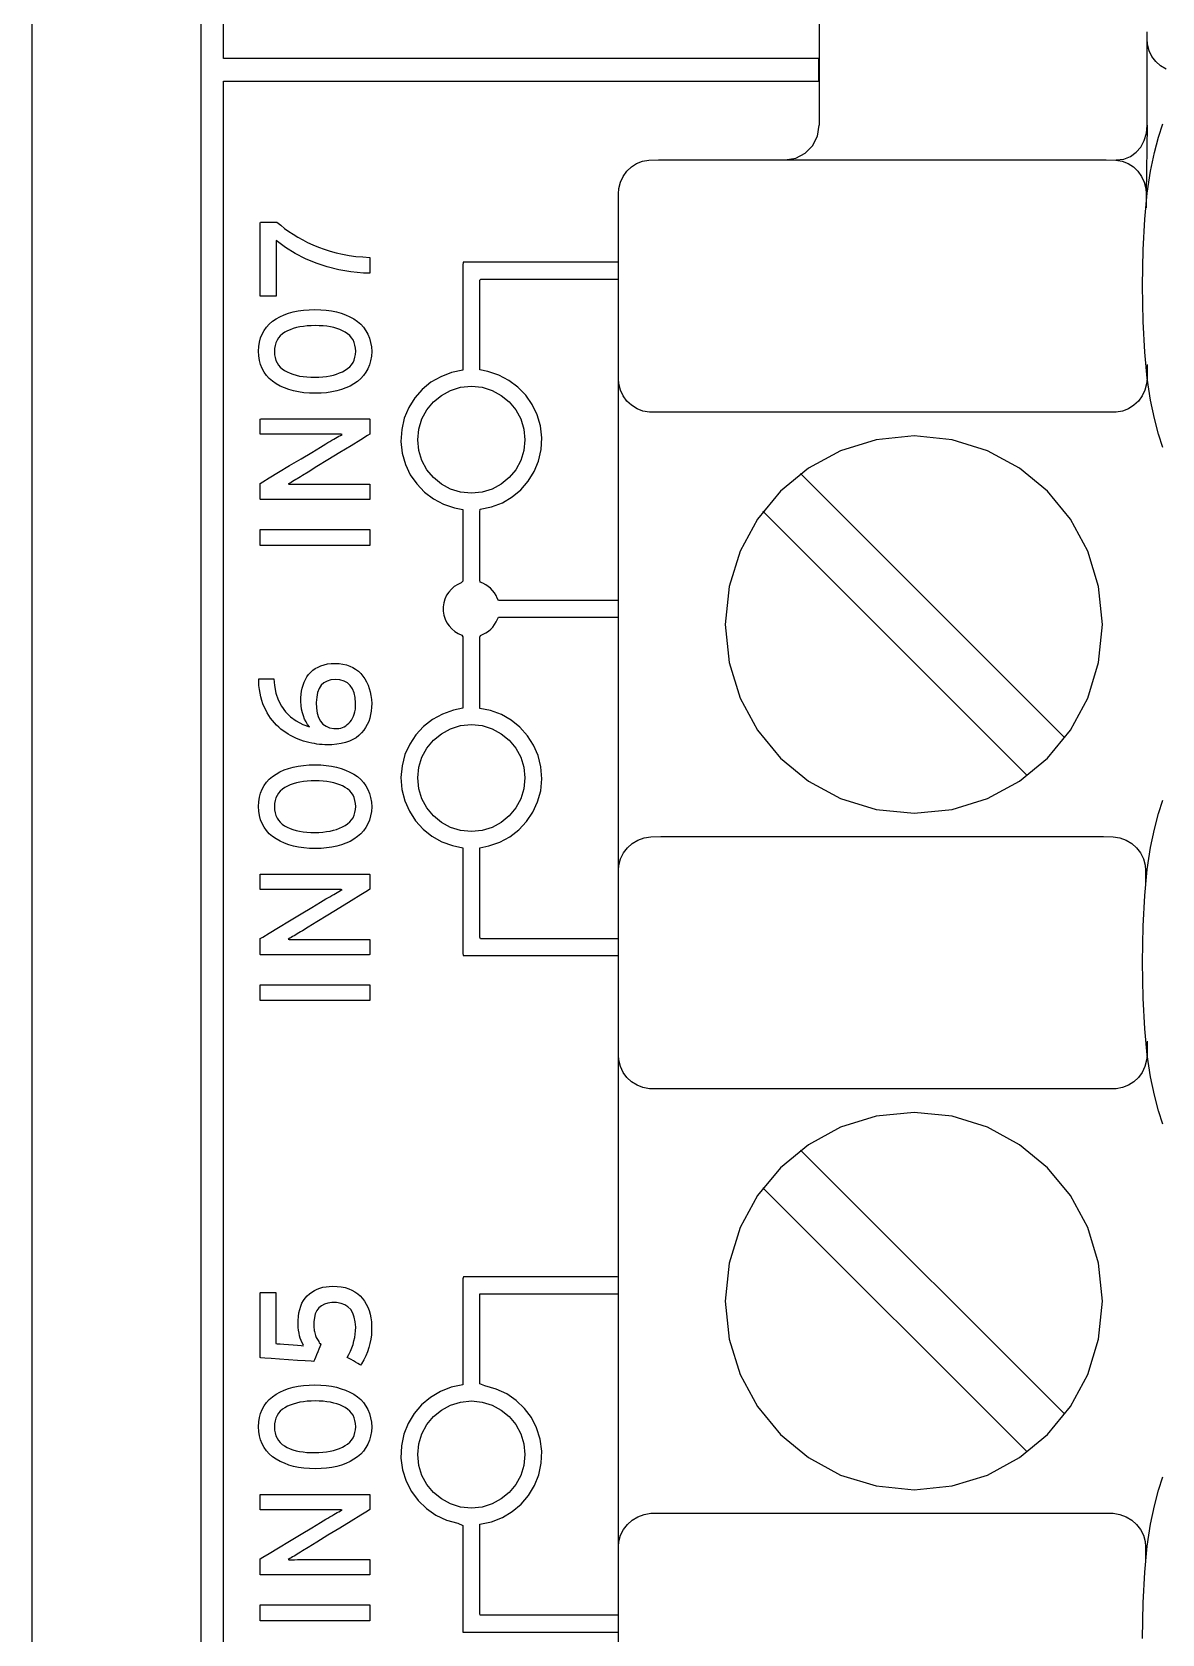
# Model space of a CAD drawing. Extents: x 1 to 47.7, y 0.2 to 33.5.
# Drawn here: x 31.599 to 32.601, y 12.192 to 13.613 of the extents above; entities that cross this region are included whole.
import ezdxf

# ---------------------------------------------------------------- set-up
doc = ezdxf.new("R2010")
doc.units = 0
doc.header["$MEASUREMENT"] = 0
doc.layers.add('6_0____DWG', color=7, linetype='CONTINUOUS')

msp = doc.modelspace()

# ---------------------------------------------------------------- linework, layer by layer
at = {"layer": '6_0____DWG'}
for points in [[(31.5991, 12.133), (31.5991, 12.4295), (31.5991, 12.7247), (31.5991, 13.0181), (31.5991, 13.164), (31.5991, 13.3094), (31.5991, 13.4542), (31.5991, 13.5983), (31.5991, 13.7418), (31.5991, 13.8845), (31.5991, 14.0265), (31.5991, 14.1676), (31.5991, 14.3079), (31.5991, 14.4473), (31.5991, 14.5858), (31.5991, 14.7233)], [(32.2972, 13.6436), (32.2972, 13.602), (32.2972, 13.5658), (32.2972, 13.5402), (32.2972, 13.5304)], [(31.7488, 13.6382), (31.7488, 13.5889), (31.7488, 13.5365), (31.7488, 13.481), (31.7488, 13.4224), (31.7488, 13.3609), (31.7488, 13.2963), (31.7488, 13.229), (31.7488, 13.1588), (31.7488, 13.0859), (31.7488, 13.0103), (31.7488, 12.9321), (31.7488, 12.8514), (31.7488, 12.7681), (31.7488, 12.6825), (31.7488, 12.5945), (31.7488, 12.5042), (31.7488, 12.4116), (31.7488, 12.317), (31.7488, 12.2202), (31.7488, 12.1213)], [(31.7688, 12.1331), (31.7688, 12.1977), (31.7688, 12.2611), (31.7688, 12.3234), (31.7688, 12.3845), (31.7688, 12.4443), (31.7688, 12.5029), (31.7688, 12.5602), (31.7688, 12.6161), (31.7688, 12.6708), (31.7688, 12.7241), (31.7688, 12.776), (31.7688, 12.8266), (31.7688, 12.8756), (31.7688, 12.9233), (31.7688, 12.9694), (31.7688, 13.0141), (31.7688, 13.0572), (31.7688, 13.0988), (31.7688, 13.1388), (31.7688, 13.1771), (31.7688, 13.2139), (31.7688, 13.249), (31.7688, 13.2824), (31.7688, 13.3141), (31.7688, 13.3441), (31.7688, 13.3724), (31.7688, 13.3988), (31.7688, 13.4235), (31.7688, 13.4463), (31.7688, 13.4673), (31.7688, 13.4863), (31.7688, 13.5035), (31.7688, 13.5188), (31.7688, 13.5321), (31.7688, 13.5434), (31.7688, 13.5527), (31.7688, 13.56), (31.7688, 13.5653), (31.7688, 13.5684), (31.7688, 13.5695), (31.7697, 13.5695), (31.7722, 13.5695), (31.7763, 13.5695), (31.7819, 13.5695), (31.7889, 13.5695), (31.7972, 13.5695), (31.8068, 13.5695), (31.8176, 13.5695), (31.8294, 13.5695), (31.8423, 13.5695), (31.8707, 13.5695), (31.9021, 13.5695), (31.9359, 13.5695), (31.9715, 13.5695), (32.0082, 13.5695), (32.0822, 13.5695), (32.1182, 13.5695), (32.1527, 13.5695), (32.185, 13.5695), (32.2145, 13.5695), (32.228, 13.5695), (32.2405, 13.5695), (32.252, 13.5695), (32.2624, 13.5695), (32.2716, 13.5695), (32.2795, 13.5695), (32.286, 13.5695), (32.2911, 13.5695), (32.2947, 13.5695), (32.2967, 13.5695), (32.297, 13.5696), (32.297, 13.5704), (32.297, 13.5741), (32.297, 13.5795), (32.297, 13.5849), (32.297, 13.5886), (32.297, 13.5894), (32.2967, 13.5895), (32.2947, 13.5895), (32.2911, 13.5895), (32.286, 13.5895), (32.2795, 13.5895), (32.2716, 13.5895), (32.2624, 13.5895), (32.252, 13.5895), (32.2405, 13.5895), (32.228, 13.5895), (32.2145, 13.5895), (32.185, 13.5895), (32.1527, 13.5895), (32.1182, 13.5895), (32.0822, 13.5895), (32.0082, 13.5895), (31.9715, 13.5895), (31.9359, 13.5895), (31.9021, 13.5895), (31.8707, 13.5895), (31.8423, 13.5895), (31.8294, 13.5895), (31.8176, 13.5895), (31.8068, 13.5895), (31.7972, 13.5895), (31.7889, 13.5895), (31.7819, 13.5895), (31.7763, 13.5895), (31.7722, 13.5895), (31.7697, 13.5895), (31.7688, 13.5895), (31.7688, 13.5901), (31.7688, 13.5919), (31.7688, 13.5947), (31.7688, 13.5986), (31.7688, 13.6035), (31.7688, 13.6094), (31.7688, 13.6236)], [(32.6049, 13.58), (32.6, 13.583), (32.5958, 13.5869), (32.5923, 13.5914), (32.5898, 13.5965), (32.5883, 13.6021), (32.5879, 13.6069), (32.5879, 13.6076), (32.5879, 13.609), (32.5879, 13.611), (32.5879, 13.6133)], [(32.5605, 13.4996), (32.5673, 13.5004), (32.5733, 13.5027), (32.5783, 13.5064), (32.5824, 13.5111), (32.5854, 13.5169), (32.5873, 13.5234), (32.5879, 13.5304), (32.5879, 13.5347), (32.5879, 13.5456), (32.5879, 13.5605), (32.5879, 13.5768), (32.5879, 13.5917), (32.5879, 13.6027), (32.5879, 13.6069)], [(32.267, 13.4996), (32.2765, 13.5012), (32.2848, 13.5055), (32.2913, 13.5122), (32.2956, 13.5207), (32.2972, 13.5304)], [(32.6018, 13.2446), (32.598, 13.2564), (32.5944, 13.2702), (32.591, 13.2866), (32.5881, 13.306), (32.5859, 13.3291), (32.5844, 13.3563), (32.5839, 13.3882), (32.5844, 13.42), (32.5859, 13.4472), (32.5881, 13.4703), (32.591, 13.4898), (32.5944, 13.5061), (32.598, 13.5199), (32.6018, 13.5317)], [(32.5879, 13.5304), (32.5872, 13.4696)], [(32.1192, 13.4572), (32.1192, 13.4577), (32.1192, 13.4591), (32.1192, 13.461), (32.1192, 13.4632), (32.1192, 13.4654), (32.1192, 13.4674), (32.1192, 13.4689), (32.1192, 13.4696), (32.1195, 13.4743), (32.1209, 13.4799), (32.1233, 13.485), (32.1266, 13.4896), (32.1306, 13.4934), (32.1352, 13.4964), (32.1404, 13.4985), (32.146, 13.4995), (32.1546, 13.4996), (32.1891, 13.4996), (32.2458, 13.4996), (32.3159, 13.4996), (32.3905, 13.4996), (32.4606, 13.4996), (32.5173, 13.4996), (32.5518, 13.4996), (32.5603, 13.4995), (32.566, 13.4985), (32.5711, 13.4964), (32.5758, 13.4934), (32.5798, 13.4896), (32.583, 13.485), (32.5854, 13.4799), (32.5868, 13.4743), (32.5872, 13.4696), (32.5872, 13.4689), (32.5872, 13.4674), (32.5872, 13.4654), (32.5872, 13.4632), (32.5872, 13.461), (32.5872, 13.4591), (32.5872, 13.4577), (32.5872, 13.4572)], [(32.1192, 8.4885), (32.1192, 13.4655)], [(32.5879, 13.3182), (32.5879, 13.3177), (32.5879, 13.3163), (32.5879, 13.3144), (32.5879, 13.3122), (32.5879, 13.31), (32.5879, 13.308), (32.5879, 13.3065), (32.5879, 13.3058), (32.5875, 13.3011), (32.586, 13.2955), (32.5836, 13.2904), (32.5803, 13.2858), (32.5762, 13.282), (32.5714, 13.279), (32.5661, 13.2769), (32.5604, 13.2759), (32.5518, 13.2758), (32.5174, 13.2758), (32.4607, 13.2758), (32.3907, 13.2758), (32.3163, 13.2758), (32.2463, 13.2758), (32.1896, 13.2758), (32.1553, 13.2758), (32.1466, 13.2759), (32.1409, 13.2769), (32.1356, 13.279), (32.1308, 13.282), (32.1267, 13.2858), (32.1234, 13.2904), (32.121, 13.2955), (32.1195, 13.3011), (32.1192, 13.3058), (32.1192, 13.3065), (32.1192, 13.308), (32.1192, 13.31), (32.1192, 13.3122), (32.1192, 13.3144), (32.1192, 13.3163), (32.1192, 13.3177), (32.1192, 13.3182)], [(32.515, 12.9872), (32.2807, 13.2214)], [(32.4816, 12.9538), (32.2473, 13.188)], [(31.8987, 13.1578), (31.8015, 13.1578), (31.8015, 13.1719), (31.8987, 13.1719), (31.8987, 13.1578)], [(32.6018, 12.6446), (32.598, 12.6564), (32.5944, 12.6702), (32.591, 12.6866), (32.5881, 12.706), (32.5859, 12.7291), (32.5844, 12.7563), (32.5839, 12.7882), (32.5844, 12.82), (32.5859, 12.8472), (32.5881, 12.8703), (32.591, 12.8898), (32.5944, 12.9061), (32.598, 12.9199), (32.6018, 12.9317)], [(32.1192, 12.8572), (32.1192, 12.8577), (32.1192, 12.859), (32.1192, 12.8609), (32.1192, 12.8631), (32.1192, 12.8654), (32.1192, 12.8673), (32.1192, 12.8688), (32.1192, 12.8695), (32.1195, 12.8743), (32.1211, 12.8799), (32.1236, 12.885), (32.1271, 12.8895), (32.1314, 12.8933), (32.1364, 12.8963), (32.1419, 12.8984), (32.148, 12.8994), (32.1567, 12.8995), (32.1907, 12.8995), (32.2468, 12.8995), (32.3161, 12.8995), (32.3898, 12.8995), (32.4591, 12.8995), (32.5152, 12.8995), (32.5492, 12.8995), (32.5579, 12.8994), (32.5639, 12.8984), (32.5695, 12.8963), (32.5745, 12.8933), (32.5787, 12.8895), (32.5822, 12.885), (32.5848, 12.8799), (32.5863, 12.8743), (32.5867, 12.8695), (32.5867, 12.8688), (32.5867, 12.8673), (32.5867, 12.8654), (32.5867, 12.8631), (32.5867, 12.8609), (32.5867, 12.859), (32.5867, 12.8577), (32.5867, 12.8572)], [(31.8987, 12.7541), (31.8015, 12.7541), (31.8015, 12.7682), (31.8987, 12.7682), (31.8987, 12.7541)], [(32.5879, 12.7182), (32.5879, 12.7177), (32.5879, 12.7163), (32.5879, 12.7144), (32.5879, 12.7122), (32.5879, 12.71), (32.5879, 12.708), (32.5879, 12.7065), (32.5879, 12.7058), (32.5875, 12.7011), (32.586, 12.6955), (32.5836, 12.6904), (32.5803, 12.6858), (32.5762, 12.682), (32.5714, 12.679), (32.5661, 12.6769), (32.5604, 12.6759), (32.5518, 12.6758), (32.5174, 12.6758), (32.4607, 12.6758), (32.3907, 12.6758), (32.3163, 12.6758), (32.2463, 12.6758), (32.1896, 12.6758), (32.1553, 12.6758), (32.1466, 12.6759), (32.1409, 12.6769), (32.1356, 12.679), (32.1308, 12.682), (32.1267, 12.6858), (32.1234, 12.6904), (32.121, 12.6955), (32.1195, 12.7011), (32.1192, 12.7058), (32.1192, 12.7065), (32.1192, 12.708), (32.1192, 12.71), (32.1192, 12.7122), (32.1192, 12.7144), (32.1192, 12.7163), (32.1192, 12.7177), (32.1192, 12.7182)], [(32.515, 12.3872), (32.2807, 12.6214)], [(32.4816, 12.3538), (32.2473, 12.588)], [(32.5839, 12.1882), (32.5844, 12.22), (32.5859, 12.2472), (32.5881, 12.2703), (32.591, 12.2897), (32.5944, 12.3061), (32.598, 12.3199), (32.6018, 12.3317)], [(32.1192, 12.2572), (32.1192, 12.2577), (32.1192, 12.259), (32.1192, 12.2609), (32.1192, 12.2631), (32.1192, 12.2654), (32.1192, 12.2673), (32.1192, 12.2688), (32.1192, 12.2695), (32.1195, 12.2743), (32.1211, 12.2799), (32.1236, 12.285), (32.1271, 12.2895), (32.1314, 12.2933), (32.1364, 12.2963), (32.1419, 12.2984), (32.148, 12.2994), (32.1567, 12.2995), (32.1907, 12.2995), (32.2468, 12.2995), (32.3161, 12.2995), (32.3898, 12.2995), (32.4591, 12.2995), (32.5152, 12.2995), (32.5492, 12.2995), (32.5579, 12.2994), (32.5639, 12.2984), (32.5695, 12.2963), (32.5745, 12.2933), (32.5787, 12.2895), (32.5822, 12.285), (32.5848, 12.2799), (32.5863, 12.2743), (32.5867, 12.2695), (32.5867, 12.2688), (32.5867, 12.2673), (32.5867, 12.2654), (32.5867, 12.2631), (32.5867, 12.2609), (32.5867, 12.259), (32.5867, 12.2577), (32.5867, 12.2572)], [(31.8987, 12.204), (31.8015, 12.204), (31.8015, 12.2182), (31.8987, 12.2182), (31.8987, 12.204)]]:
    msp.add_lwpolyline(points, dxfattribs=at)
for points in [[(31.8162, 13.4445), (31.8196, 13.4417), (31.8231, 13.4389), (31.8268, 13.4362), (31.8307, 13.4337), (31.8348, 13.4312), (31.8391, 13.4288), (31.8435, 13.4265), (31.8482, 13.4243), (31.8531, 13.4223), (31.8582, 13.4204), (31.8635, 13.4187), (31.8689, 13.4172), (31.8745, 13.416), (31.8803, 13.4149), (31.8863, 13.4141), (31.8924, 13.4136), (31.8987, 13.4132), (31.8987, 13.4126), (31.8987, 13.4112), (31.8987, 13.4091), (31.8987, 13.4067), (31.8987, 13.4042), (31.8987, 13.4019), (31.8987, 13.4001), (31.8987, 13.3991), (31.893, 13.3992), (31.8819, 13.4004), (31.8712, 13.4022), (31.8609, 13.4048), (31.851, 13.408), (31.8415, 13.412), (31.8325, 13.4166), (31.8238, 13.422), (31.8156, 13.4281), (31.8156, 13.4262), (31.8156, 13.4212), (31.8156, 13.414), (31.8156, 13.4056), (31.8156, 13.397), (31.8156, 13.3891), (31.8156, 13.3828), (31.8156, 13.3793), (31.8155, 13.3788), (31.8145, 13.3788), (31.8127, 13.3788), (31.8104, 13.3788), (31.808, 13.3788), (31.8056, 13.3788), (31.8035, 13.3788), (31.8021, 13.3788), (31.8015, 13.3788), (31.8015, 13.3813), (31.8015, 13.388), (31.8015, 13.3976), (31.8015, 13.4088), (31.8015, 13.4203), (31.8015, 13.4308), (31.8015, 13.4391), (31.8015, 13.4439), (31.8017, 13.4445), (31.8027, 13.4445), (31.8046, 13.4445), (31.807, 13.4445), (31.8095, 13.4445), (31.812, 13.4445), (31.8142, 13.4445), (31.8157, 13.4445)], [(31.9812, 13.3132), (31.971, 13.3111), (31.9615, 13.3074), (31.9528, 13.3024), (31.9451, 13.296), (31.9385, 13.2885), (31.9332, 13.28), (31.9292, 13.2706), (31.9269, 13.2606), (31.9262, 13.25), (31.9274, 13.2395), (31.9302, 13.2296), (31.9345, 13.2205), (31.9402, 13.2123), (31.9471, 13.2051), (31.9551, 13.199), (31.9641, 13.1943), (31.9738, 13.1911), (31.9812, 13.1895), (31.9812, 13.1861), (31.9812, 13.1791), (31.9812, 13.1698), (31.9812, 13.1592), (31.9812, 13.1484), (31.9812, 13.1385), (31.9812, 13.1307), (31.9812, 13.126), (31.9798, 13.1247), (31.9766, 13.1232), (31.9736, 13.1213), (31.971, 13.119), (31.9687, 13.1164), (31.9668, 13.1135), (31.9653, 13.1102), (31.9643, 13.1068), (31.9638, 13.1032), (31.9638, 13.0994), (31.9644, 13.0958), (31.9654, 13.0924), (31.967, 13.0892), (31.9689, 13.0863), (31.9713, 13.0837), (31.9739, 13.0815), (31.9769, 13.0796), (31.9802, 13.0781), (31.9812, 13.0767), (31.9812, 13.0716), (31.9812, 13.0636), (31.9812, 13.0535), (31.9812, 13.0427), (31.9812, 13.0321), (31.9812, 13.0229), (31.9812, 13.0163), (31.9812, 13.0133), (31.9728, 13.0116), (31.9631, 13.0082), (31.9543, 13.0033), (31.9464, 12.9972), (31.9396, 12.9899), (31.934, 12.9815), (31.9298, 12.9723), (31.9272, 12.9624), (31.9262, 12.9519), (31.927, 12.9413), (31.9296, 12.9313), (31.9337, 12.922), (31.9391, 12.9136), (31.9459, 12.9062), (31.9537, 12.9), (31.9625, 12.895), (31.9721, 12.8915), (31.9812, 12.8897), (31.9812, 12.8856), (31.9812, 12.8761), (31.9812, 12.8627), (31.9812, 12.8472), (31.9812, 12.831), (31.9812, 12.816), (31.9812, 12.8038), (31.9812, 12.796), (31.9815, 12.794), (31.9886, 12.794), (32.0032, 12.794), (32.0231, 12.794), (32.0457, 12.794), (32.0689, 12.794), (32.09, 12.794), (32.1069, 12.794), (32.1172, 12.794), (32.1191, 12.7941), (32.1191, 12.7949), (32.1191, 12.7966), (32.1191, 12.7989), (32.1191, 12.8013), (32.1191, 12.8038), (32.1191, 12.8061), (32.1191, 12.8079), (32.1191, 12.8088), (32.1179, 12.809), (32.1095, 12.809), (32.095, 12.809), (32.0764, 12.809), (32.0559, 12.809), (32.0355, 12.809), (32.0175, 12.809), (32.0038, 12.809), (31.9968, 12.809), (31.9962, 12.8102), (31.9962, 12.8164), (31.9962, 12.8264), (31.9962, 12.8389), (31.9962, 12.8524), (31.9962, 12.8657), (31.9962, 12.8772), (31.9962, 12.8856), (31.9962, 12.8896), (32.0043, 12.8913), (32.014, 12.8946), (32.0229, 12.8994), (32.0308, 12.9055), (32.0376, 12.9128), (32.0432, 12.9211), (32.0475, 12.9303), (32.0502, 12.9402), (32.0512, 12.9507), (32.0504, 12.9613), (32.0479, 12.9713), (32.0439, 12.9806), (32.0385, 12.989), (32.0318, 12.9965), (32.024, 13.0028), (32.0153, 13.0077), (32.0057, 13.0113), (31.9962, 13.0132), (31.9962, 13.0158), (31.9962, 13.0221), (31.9962, 13.0311), (31.9962, 13.0415), (31.9962, 13.0524), (31.9962, 13.0626), (31.9962, 13.0709), (31.9962, 13.0763), (31.9968, 13.078), (31.9993, 13.079), (32.0016, 13.0802), (32.0039, 13.0818), (32.0059, 13.0835), (32.0077, 13.0854), (32.0093, 13.0876), (32.0107, 13.0899), (32.0118, 13.0923), (32.0129, 13.094), (32.0191, 13.094), (32.0309, 13.094), (32.0465, 13.094), (32.0642, 13.094), (32.082, 13.094), (32.0982, 13.094), (32.1108, 13.094), (32.118, 13.094), (32.1191, 13.0941), (32.1191, 13.0951), (32.1191, 13.0969), (32.1191, 13.0991), (32.1191, 13.1016), (32.1191, 13.1041), (32.1191, 13.1063), (32.1191, 13.108), (32.1191, 13.1089), (32.1176, 13.109), (32.1097, 13.109), (32.0966, 13.109), (32.0802, 13.109), (32.0623, 13.109), (32.0448, 13.109), (32.0295, 13.109), (32.0181, 13.109), (32.0127, 13.109), (32.0117, 13.1109), (32.0106, 13.1134), (32.0092, 13.1157), (32.0075, 13.1178), (32.0057, 13.1197), (32.0036, 13.1214), (32.0014, 13.1229), (31.999, 13.1242), (31.9965, 13.1251), (31.9962, 13.1271), (31.9962, 13.1328), (31.9962, 13.1414), (31.9962, 13.1517), (31.9962, 13.1625), (31.9962, 13.1729), (31.9962, 13.1816), (31.9962, 13.1876), (31.9966, 13.1898), (32.0067, 13.1919), (32.0162, 13.1956), (32.0249, 13.2008), (32.0325, 13.2072), (32.0391, 13.2147), (32.0444, 13.2232), (32.0483, 13.2326), (32.0506, 13.2427), (32.0512, 13.2533), (32.05, 13.2638), (32.0471, 13.2736), (32.0427, 13.2827), (32.037, 13.2909), (32.03, 13.2981), (32.022, 13.3041), (32.013, 13.3087), (32.0033, 13.3119), (31.9962, 13.3135), (31.9962, 13.318), (31.9962, 13.3268), (31.9962, 13.3386), (31.9962, 13.3519), (31.9962, 13.3654), (31.9962, 13.3777), (31.9962, 13.3874), (31.9962, 13.3931), (31.9971, 13.394), (32.005, 13.394), (32.0192, 13.394), (32.0375, 13.394), (32.058, 13.394), (32.0784, 13.394), (32.0967, 13.394), (32.1107, 13.394), (32.1183, 13.394), (32.1191, 13.3941), (32.1191, 13.3952), (32.1191, 13.397), (32.1191, 13.3993), (32.1191, 13.4019), (32.1191, 13.4043), (32.1191, 13.4065), (32.1191, 13.4081), (32.1191, 13.4089), (32.1165, 13.409), (32.1055, 13.409), (32.088, 13.409), (32.0665, 13.409), (32.0433, 13.409), (32.0208, 13.409), (32.0014, 13.409), (31.9875, 13.409), (31.9813, 13.409), (31.9812, 13.4064), (31.9812, 13.3981), (31.9812, 13.3855), (31.9812, 13.3703), (31.9812, 13.3541), (31.9812, 13.3387), (31.9812, 13.3256), (31.9812, 13.3166)], [(31.8499, 13.3669), (31.8551, 13.3668), (31.86, 13.3664), (31.8647, 13.3658), (31.8691, 13.3648), (31.8733, 13.3637), (31.8772, 13.3622), (31.881, 13.3606), (31.8844, 13.3586), (31.8877, 13.3564), (31.8906, 13.3539), (31.8931, 13.3512), (31.8952, 13.3482), (31.897, 13.345), (31.8983, 13.3415), (31.8994, 13.3378), (31.9, 13.3339), (31.9003, 13.3297), (31.9, 13.3255), (31.8994, 13.3216), (31.8984, 13.3179), (31.897, 13.3145), (31.8952, 13.3113), (31.8931, 13.3084), (31.8906, 13.3057), (31.8878, 13.3032), (31.8846, 13.301), (31.8812, 13.2991), (31.8775, 13.2974), (31.8736, 13.2959), (31.8694, 13.2948), (31.865, 13.2939), (31.8603, 13.2932), (31.8554, 13.2928), (31.8502, 13.2927), (31.8451, 13.2928), (31.8401, 13.2932), (31.8355, 13.2939), (31.831, 13.2948), (31.8268, 13.296), (31.8229, 13.2974), (31.8191, 13.2991), (31.8157, 13.3011), (31.8124, 13.3034), (31.8095, 13.3058), (31.807, 13.3086), (31.8049, 13.3115), (31.8031, 13.3147), (31.8018, 13.3182), (31.8008, 13.3219), (31.8002, 13.3258), (31.8, 13.3299), (31.8002, 13.3341), (31.8008, 13.3381), (31.8018, 13.3418), (31.8032, 13.3452), (31.8049, 13.3484), (31.807, 13.3514), (31.8095, 13.3541), (31.8123, 13.3565), (31.8155, 13.3587), (31.8189, 13.3606), (31.8226, 13.3623), (31.8266, 13.3637), (31.8307, 13.3649), (31.8352, 13.3658), (31.8398, 13.3664), (31.8448, 13.3668)], [(31.8502, 13.3527), (31.8466, 13.3526), (31.8431, 13.3524), (31.8398, 13.352), (31.8367, 13.3515), (31.8337, 13.3509), (31.8308, 13.3501), (31.8281, 13.3491), (31.8255, 13.348), (31.8232, 13.3468), (31.8211, 13.3453), (31.8192, 13.3437), (31.8177, 13.3418), (31.8164, 13.3398), (31.8154, 13.3375), (31.8147, 13.3351), (31.8142, 13.3325), (31.8141, 13.3297), (31.8142, 13.3269), (31.8147, 13.3243), (31.8154, 13.3219), (31.8164, 13.3197), (31.8176, 13.3177), (31.8192, 13.3159), (31.821, 13.3143), (31.8231, 13.3128), (31.8254, 13.3116), (31.8279, 13.3104), (31.8305, 13.3095), (31.8334, 13.3087), (31.8364, 13.308), (31.8395, 13.3075), (31.8428, 13.3072), (31.8463, 13.307), (31.8499, 13.3069), (31.8535, 13.307), (31.857, 13.3072), (31.8603, 13.3076), (31.8634, 13.3081), (31.8664, 13.3088), (31.8692, 13.3097), (31.8719, 13.3107), (31.8744, 13.3118), (31.8768, 13.3131), (31.8789, 13.3146), (31.8808, 13.3162), (31.8824, 13.318), (31.8838, 13.32), (31.8848, 13.3222), (31.8855, 13.3246), (31.886, 13.3272), (31.8862, 13.3299), (31.886, 13.3328), (31.8855, 13.3354), (31.8848, 13.3378), (31.8838, 13.34), (31.8825, 13.342), (31.8809, 13.3439), (31.879, 13.3455), (31.8769, 13.3469), (31.8745, 13.3482), (31.872, 13.3492), (31.8694, 13.3501), (31.8666, 13.3509), (31.8637, 13.3516), (31.8605, 13.3521), (31.8573, 13.3524), (31.8538, 13.3526)], [(32.0362, 13.2515), (32.0352, 13.2419), (32.0325, 13.233), (32.0281, 13.2249), (32.0223, 13.2179), (32.0152, 13.2121), (32.0072, 13.2077), (31.9983, 13.2049), (31.9887, 13.204), (31.9792, 13.2049), (31.9702, 13.2077), (31.9622, 13.2121), (31.9551, 13.2179), (31.9493, 13.2249), (31.9449, 13.233), (31.9422, 13.2419), (31.9412, 13.2515), (31.9422, 13.261), (31.9449, 13.2699), (31.9493, 13.278), (31.9551, 13.285), (31.9622, 13.2908), (31.9702, 13.2952), (31.9792, 13.298), (31.9887, 13.299), (31.9983, 13.298), (32.0072, 13.2952), (32.0152, 13.2908), (32.0223, 13.285), (32.0281, 13.278), (32.0325, 13.2699), (32.0352, 13.261)], [(31.8987, 13.2565), (31.8965, 13.2552), (31.8906, 13.2515), (31.882, 13.2462), (31.872, 13.2401), (31.8615, 13.2336), (31.8518, 13.2277), (31.8439, 13.2228), (31.8389, 13.2197), (31.8373, 13.2187), (31.8358, 13.2178), (31.8343, 13.2169), (31.8329, 13.2161), (31.8315, 13.2153), (31.8301, 13.2145), (31.8288, 13.2137), (31.8276, 13.213), (31.8263, 13.2123), (31.8271, 13.212), (31.8295, 13.212), (31.8319, 13.212), (31.8344, 13.212), (31.8369, 13.212), (31.8396, 13.212), (31.8423, 13.212), (31.8451, 13.2121), (31.8479, 13.2121), (31.8497, 13.2121), (31.8542, 13.2121), (31.861, 13.2121), (31.8692, 13.2121), (31.8778, 13.2121), (31.886, 13.2121), (31.8928, 13.2121), (31.8973, 13.2121), (31.8987, 13.2121), (31.8987, 13.2115), (31.8987, 13.21), (31.8987, 13.208), (31.8987, 13.2058), (31.8987, 13.2034), (31.8987, 13.2013), (31.8987, 13.1996), (31.8987, 13.1986), (31.898, 13.1984), (31.8917, 13.1984), (31.8803, 13.1984), (31.8654, 13.1984), (31.8489, 13.1984), (31.8326, 13.1984), (31.8181, 13.1984), (31.8072, 13.1984), (31.8018, 13.1984), (31.8015, 13.1987), (31.8015, 13.1999), (31.8015, 13.2017), (31.8015, 13.204), (31.8015, 13.2065), (31.8015, 13.2089), (31.8015, 13.2109), (31.8015, 13.2123), (31.8015, 13.2128), (31.8037, 13.2141), (31.8095, 13.2176), (31.8178, 13.2226), (31.8275, 13.2285), (31.8377, 13.2346), (31.8472, 13.2403), (31.8549, 13.245), (31.8597, 13.2479), (31.8614, 13.2489), (31.8632, 13.2499), (31.8649, 13.251), (31.8666, 13.2519), (31.8682, 13.2528), (31.8698, 13.2537), (31.8713, 13.2546), (31.8727, 13.2553), (31.8741, 13.2561), (31.8733, 13.2564), (31.8709, 13.2564), (31.8684, 13.2563), (31.8658, 13.2563), (31.8632, 13.2563), (31.8606, 13.2563), (31.8578, 13.2563), (31.855, 13.2563), (31.8521, 13.2563), (31.8503, 13.2563), (31.8458, 13.2563), (31.839, 13.2563), (31.8309, 13.2563), (31.8223, 13.2563), (31.8142, 13.2563), (31.8074, 13.2563), (31.8029, 13.2563), (31.8015, 13.2563), (31.8015, 13.2569), (31.8015, 13.2583), (31.8015, 13.2603), (31.8015, 13.2626), (31.8015, 13.2649), (31.8015, 13.2671), (31.8015, 13.2688), (31.8015, 13.2698), (31.8022, 13.27), (31.8085, 13.27), (31.82, 13.27), (31.8348, 13.27), (31.8513, 13.27), (31.8677, 13.27), (31.8822, 13.27), (31.893, 13.27), (31.8984, 13.27), (31.8987, 13.2697), (31.8987, 13.2686), (31.8987, 13.2669), (31.8987, 13.2647), (31.8987, 13.2624), (31.8987, 13.2602), (31.8987, 13.2583), (31.8987, 13.257)], [(32.3813, 12.9202), (32.415, 12.9236), (32.4464, 12.9333), (32.4748, 12.9488), (32.4995, 12.9692), (32.5199, 12.994), (32.5353, 13.0224), (32.545, 13.0539), (32.5484, 13.0876), (32.545, 13.1213), (32.5353, 13.1527), (32.5199, 13.1811), (32.4995, 13.2059), (32.4748, 13.2263), (32.4464, 13.2417), (32.415, 13.2515), (32.3813, 13.2549), (32.3476, 13.2515), (32.3162, 13.2417), (32.2878, 13.2263), (32.263, 13.2059), (32.2425, 13.1811), (32.2271, 13.1527), (32.2173, 13.1213), (32.2139, 13.0876), (32.2173, 13.0539), (32.2271, 13.0224), (32.2425, 12.994), (32.263, 12.9692), (32.2878, 12.9488), (32.3162, 12.9333), (32.3476, 12.9236)], [(31.8679, 13.0531), (31.8714, 13.0529), (31.8748, 13.0525), (31.8779, 13.0518), (31.8809, 13.0508), (31.8836, 13.0495), (31.8861, 13.048), (31.8885, 13.0462), (31.8906, 13.0441), (31.8925, 13.0418), (31.8943, 13.0393), (31.8958, 13.0367), (31.8971, 13.0339), (31.8981, 13.031), (31.899, 13.0279), (31.8996, 13.0246), (31.9001, 13.0212), (31.9003, 13.0177), (31.9002, 13.0142), (31.8999, 13.0109), (31.8994, 13.0077), (31.8987, 13.0046), (31.8977, 13.0017), (31.8964, 12.9989), (31.8949, 12.9963), (31.8932, 12.9938), (31.8912, 12.9914), (31.889, 12.9892), (31.8864, 12.9872), (31.8836, 12.9855), (31.8805, 12.9841), (31.8771, 12.9829), (31.8733, 12.982), (31.8693, 12.9814), (31.865, 12.981), (31.861, 12.9809), (31.8587, 12.981), (31.8564, 12.9811), (31.8541, 12.9813), (31.8518, 12.9816), (31.8495, 12.982), (31.8471, 12.9824), (31.8447, 12.983), (31.8423, 12.9836), (31.8399, 12.9843), (31.8376, 12.985), (31.8352, 12.9859), (31.8329, 12.9869), (31.8307, 12.988), (31.8284, 12.9891), (31.8262, 12.9904), (31.8241, 12.9917), (31.8219, 12.9932), (31.8198, 12.9948), (31.8179, 12.9965), (31.8159, 12.9984), (31.8141, 13.0003), (31.8124, 13.0024), (31.8107, 13.0046), (31.8092, 13.0069), (31.8077, 13.0093), (31.8063, 13.0118), (31.805, 13.0145), (31.8039, 13.0173), (31.8029, 13.0203), (31.802, 13.0234), (31.8013, 13.0266), (31.8007, 13.03), (31.8003, 13.0336), (31.8001, 13.0372), (31.8001, 13.0393), (31.801, 13.0393), (31.8026, 13.0393), (31.8048, 13.0393), (31.8071, 13.0393), (31.8094, 13.0393), (31.8114, 13.0393), (31.8129, 13.0393), (31.8136, 13.0393), (31.8141, 13.0336), (31.8154, 13.0268), (31.8174, 13.0207), (31.8202, 13.0151), (31.8238, 13.0102), (31.8282, 13.0058), (31.8333, 13.0021), (31.8392, 12.999), (31.8452, 12.9969), (31.8435, 12.999), (31.8421, 13.0013), (31.8408, 13.0038), (31.8397, 13.0065), (31.8389, 13.0094), (31.8382, 13.0125), (31.8378, 13.0158), (31.8376, 13.0193), (31.8376, 13.0227), (31.8377, 13.0257), (31.8381, 13.0285), (31.8386, 13.0312), (31.8394, 13.0339), (31.8403, 13.0364), (31.8415, 13.0388), (31.8428, 13.0411), (31.8444, 13.0432), (31.8461, 13.0452), (31.8481, 13.047), (31.8503, 13.0486), (31.8527, 13.0499), (31.8553, 13.051), (31.8581, 13.0519), (31.8612, 13.0526), (31.8644, 13.053)], [(31.8682, 13.0389), (31.8642, 13.0385), (31.8609, 13.0375), (31.858, 13.0359), (31.8556, 13.0337), (31.8537, 13.0308), (31.8524, 13.0274), (31.8516, 13.0233), (31.8512, 13.0185), (31.8514, 13.0135), (31.8521, 13.009), (31.8532, 13.0051), (31.8549, 13.0019), (31.8571, 12.9993), (31.8598, 12.9974), (31.863, 12.9961), (31.8667, 12.9954), (31.8694, 12.9953), (31.8711, 12.9955), (31.8728, 12.9958), (31.8744, 12.9964), (31.8759, 12.997), (31.8773, 12.9979), (31.8787, 12.9989), (31.88, 13), (31.8812, 13.0014), (31.8824, 13.0028), (31.8834, 13.0045), (31.8842, 13.0062), (31.8849, 13.0082), (31.8855, 13.0102), (31.8859, 13.0124), (31.8861, 13.0148), (31.8861, 13.0179), (31.8857, 13.0228), (31.8848, 13.027), (31.8833, 13.0306), (31.8813, 13.0336), (31.8788, 13.0359), (31.8758, 13.0375), (31.8722, 13.0385)], [(32.0362, 12.9515), (32.0352, 12.9419), (32.0325, 12.933), (32.0281, 12.9249), (32.0223, 12.9179), (32.0152, 12.9121), (32.0072, 12.9077), (31.9983, 12.9049), (31.9887, 12.904), (31.9792, 12.9049), (31.9702, 12.9077), (31.9622, 12.9121), (31.9551, 12.9179), (31.9493, 12.9249), (31.9449, 12.933), (31.9422, 12.9419), (31.9412, 12.9515), (31.9422, 12.961), (31.9449, 12.9699), (31.9493, 12.978), (31.9551, 12.985), (31.9622, 12.9908), (31.9702, 12.9952), (31.9792, 12.998), (31.9887, 12.999), (31.9983, 12.998), (32.0072, 12.9952), (32.0152, 12.9908), (32.0223, 12.985), (32.0281, 12.978), (32.0325, 12.9699), (32.0352, 12.961)], [(31.8499, 12.9632), (31.8551, 12.9631), (31.86, 12.9627), (31.8647, 12.962), (31.8691, 12.9611), (31.8733, 12.96), (31.8772, 12.9585), (31.881, 12.9568), (31.8844, 12.9549), (31.8877, 12.9527), (31.8906, 12.9502), (31.8931, 12.9475), (31.8952, 12.9445), (31.897, 12.9413), (31.8983, 12.9378), (31.8994, 12.9341), (31.9, 12.9302), (31.9003, 12.926), (31.9, 12.9218), (31.8994, 12.9179), (31.8984, 12.9142), (31.897, 12.9108), (31.8952, 12.9076), (31.8931, 12.9046), (31.8906, 12.9019), (31.8878, 12.8995), (31.8846, 12.8973), (31.8812, 12.8953), (31.8775, 12.8936), (31.8736, 12.8922), (31.8694, 12.891), (31.865, 12.8901), (31.8603, 12.8895), (31.8554, 12.8891), (31.8502, 12.889), (31.8451, 12.8891), (31.8401, 12.8895), (31.8355, 12.8901), (31.831, 12.8911), (31.8268, 12.8923), (31.8229, 12.8937), (31.8191, 12.8954), (31.8157, 12.8974), (31.8124, 12.8996), (31.8095, 12.9021), (31.807, 12.9048), (31.8049, 12.9078), (31.8031, 12.911), (31.8018, 12.9145), (31.8008, 12.9181), (31.8002, 12.9221), (31.8, 12.9262), (31.8002, 12.9304), (31.8008, 12.9344), (31.8018, 12.9381), (31.8032, 12.9415), (31.8049, 12.9447), (31.807, 12.9477), (31.8095, 12.9504), (31.8123, 12.9528), (31.8155, 12.955), (31.8189, 12.9569), (31.8226, 12.9586), (31.8266, 12.96), (31.8307, 12.9612), (31.8352, 12.9621), (31.8398, 12.9627), (31.8448, 12.9631)], [(31.8502, 12.949), (31.8466, 12.9489), (31.8431, 12.9487), (31.8398, 12.9483), (31.8367, 12.9478), (31.8337, 12.9472), (31.8308, 12.9464), (31.8281, 12.9454), (31.8255, 12.9443), (31.8232, 12.9431), (31.8211, 12.9416), (31.8192, 12.9399), (31.8177, 12.9381), (31.8164, 12.9361), (31.8154, 12.9338), (31.8147, 12.9314), (31.8142, 12.9288), (31.8141, 12.926), (31.8142, 12.9232), (31.8147, 12.9206), (31.8154, 12.9182), (31.8164, 12.916), (31.8176, 12.914), (31.8192, 12.9122), (31.821, 12.9106), (31.8231, 12.9091), (31.8254, 12.9078), (31.8279, 12.9067), (31.8305, 12.9058), (31.8334, 12.9049), (31.8364, 12.9043), (31.8395, 12.9038), (31.8428, 12.9034), (31.8463, 12.9032), (31.8499, 12.9032), (31.8535, 12.9033), (31.857, 12.9035), (31.8603, 12.9039), (31.8634, 12.9044), (31.8664, 12.9051), (31.8692, 12.9059), (31.8719, 12.9069), (31.8744, 12.9081), (31.8768, 12.9094), (31.8789, 12.9108), (31.8808, 12.9125), (31.8824, 12.9143), (31.8838, 12.9163), (31.8848, 12.9185), (31.8855, 12.9209), (31.886, 12.9235), (31.8862, 12.9262), (31.886, 12.929), (31.8855, 12.9316), (31.8848, 12.9341), (31.8838, 12.9363), (31.8825, 12.9383), (31.8809, 12.9401), (31.879, 12.9418), (31.8769, 12.9432), (31.8745, 12.9444), (31.872, 12.9455), (31.8694, 12.9464), (31.8666, 12.9472), (31.8637, 12.9478), (31.8605, 12.9483), (31.8573, 12.9487), (31.8538, 12.9489)], [(31.8987, 12.8528), (31.8965, 12.8514), (31.8906, 12.8478), (31.882, 12.8425), (31.872, 12.8363), (31.8615, 12.8299), (31.8518, 12.8239), (31.8439, 12.8191), (31.8389, 12.816), (31.8373, 12.815), (31.8358, 12.8141), (31.8343, 12.8132), (31.8329, 12.8124), (31.8315, 12.8115), (31.8301, 12.8108), (31.8288, 12.81), (31.8276, 12.8093), (31.8263, 12.8085), (31.8271, 12.8083), (31.8295, 12.8083), (31.8319, 12.8083), (31.8344, 12.8083), (31.8369, 12.8083), (31.8396, 12.8083), (31.8423, 12.8083), (31.8451, 12.8084), (31.8479, 12.8084), (31.8497, 12.8084), (31.8542, 12.8084), (31.861, 12.8084), (31.8692, 12.8084), (31.8778, 12.8084), (31.886, 12.8084), (31.8928, 12.8084), (31.8973, 12.8084), (31.8987, 12.8084), (31.8987, 12.8077), (31.8987, 12.8063), (31.8987, 12.8043), (31.8987, 12.802), (31.8987, 12.7997), (31.8987, 12.7976), (31.8987, 12.7959), (31.8987, 12.7949), (31.898, 12.7947), (31.8917, 12.7947), (31.8803, 12.7947), (31.8654, 12.7947), (31.8489, 12.7947), (31.8326, 12.7947), (31.8181, 12.7947), (31.8072, 12.7947), (31.8018, 12.7947), (31.8015, 12.795), (31.8015, 12.7961), (31.8015, 12.798), (31.8015, 12.8003), (31.8015, 12.8028), (31.8015, 12.8051), (31.8015, 12.8072), (31.8015, 12.8086), (31.8015, 12.8091), (31.8037, 12.8104), (31.8095, 12.8139), (31.8178, 12.8189), (31.8275, 12.8248), (31.8377, 12.8309), (31.8472, 12.8366), (31.8549, 12.8413), (31.8597, 12.8442), (31.8614, 12.8452), (31.8632, 12.8462), (31.8649, 12.8472), (31.8666, 12.8482), (31.8682, 12.8491), (31.8698, 12.85), (31.8713, 12.8508), (31.8727, 12.8516), (31.8741, 12.8524), (31.8733, 12.8527), (31.8709, 12.8526), (31.8684, 12.8526), (31.8658, 12.8526), (31.8632, 12.8526), (31.8606, 12.8526), (31.8578, 12.8525), (31.855, 12.8525), (31.8521, 12.8525), (31.8503, 12.8525), (31.8458, 12.8525), (31.839, 12.8525), (31.8309, 12.8525), (31.8223, 12.8525), (31.8142, 12.8525), (31.8074, 12.8525), (31.8029, 12.8525), (31.8015, 12.8525), (31.8015, 12.8532), (31.8015, 12.8546), (31.8015, 12.8566), (31.8015, 12.8589), (31.8015, 12.8612), (31.8015, 12.8634), (31.8015, 12.8651), (31.8015, 12.8661), (31.8022, 12.8662), (31.8085, 12.8662), (31.82, 12.8662), (31.8348, 12.8662), (31.8513, 12.8662), (31.8677, 12.8662), (31.8822, 12.8662), (31.893, 12.8662), (31.8984, 12.8662), (31.8987, 12.866), (31.8987, 12.8649), (31.8987, 12.8631), (31.8987, 12.861), (31.8987, 12.8587), (31.8987, 12.8565), (31.8987, 12.8546), (31.8987, 12.8533)], [(32.3813, 12.3202), (32.415, 12.3236), (32.4464, 12.3333), (32.4748, 12.3488), (32.4995, 12.3692), (32.5199, 12.394), (32.5353, 12.4224), (32.545, 12.4539), (32.5484, 12.4876), (32.545, 12.5213), (32.5353, 12.5527), (32.5199, 12.5811), (32.4995, 12.6059), (32.4748, 12.6263), (32.4464, 12.6417), (32.415, 12.6515), (32.3813, 12.6549), (32.3476, 12.6515), (32.3162, 12.6417), (32.2878, 12.6263), (32.263, 12.6059), (32.2425, 12.5811), (32.2271, 12.5527), (32.2173, 12.5213), (32.2139, 12.4876), (32.2173, 12.4539), (32.2271, 12.4224), (32.2425, 12.394), (32.263, 12.3692), (32.2878, 12.3488), (32.3162, 12.3333), (32.3476, 12.3236)], [(31.9812, 12.4132), (31.9709, 12.4111), (31.9612, 12.4073), (31.9524, 12.4021), (31.9446, 12.3955), (31.938, 12.3878), (31.9327, 12.3791), (31.9289, 12.3695), (31.9267, 12.3592), (31.9263, 12.3484), (31.9277, 12.3378), (31.9309, 12.3279), (31.9356, 12.3188), (31.9416, 12.3106), (31.949, 12.3035), (31.9573, 12.2977), (31.9666, 12.2933), (31.9767, 12.2905), (31.9812, 12.2886), (31.9812, 12.2815), (31.9812, 12.2696), (31.9812, 12.2547), (31.9812, 12.2383), (31.9812, 12.2224), (31.9812, 12.2085), (31.9812, 12.1985), (31.9812, 12.1941), (31.985, 12.194), (31.9973, 12.194), (32.016, 12.194), (32.0383, 12.194), (32.062, 12.194), (32.0843, 12.194), (32.103, 12.194), (32.1153, 12.194), (32.1191, 12.194), (32.1191, 12.1947), (32.1191, 12.1963), (32.1191, 12.1984), (32.1191, 12.2009), (32.1191, 12.2035), (32.1191, 12.2058), (32.1191, 12.2077), (32.1191, 12.2088), (32.1182, 12.209), (32.1103, 12.209), (32.0958, 12.209), (32.077, 12.209), (32.0561, 12.209), (32.0354, 12.209), (32.0171, 12.209), (32.0035, 12.209), (31.9966, 12.209), (31.9962, 12.2105), (31.9962, 12.2171), (31.9962, 12.2276), (31.9962, 12.2405), (31.9962, 12.2543), (31.9962, 12.2676), (31.9962, 12.2789), (31.9962, 12.2868), (31.9962, 12.2897), (32.0066, 12.2919), (32.0162, 12.2957), (32.025, 12.3009), (32.0328, 12.3074), (32.0394, 12.3151), (32.0447, 12.3239), (32.0485, 12.3335), (32.0507, 12.3438), (32.0511, 12.3546), (32.0497, 12.3652), (32.0465, 12.3751), (32.0419, 12.3842), (32.0358, 12.3924), (32.0285, 12.3994), (32.0201, 12.4052), (32.0108, 12.4096), (32.0007, 12.4125), (31.9962, 12.4142), (31.9962, 12.4202), (31.9962, 12.4302), (31.9962, 12.4428), (31.9962, 12.4566), (31.9962, 12.47), (31.9962, 12.4817), (31.9962, 12.4902), (31.9962, 12.4939), (31.9995, 12.494), (32.0106, 12.494), (32.0272, 12.494), (32.0471, 12.494), (32.0682, 12.494), (32.0881, 12.494), (32.1047, 12.494), (32.1158, 12.494), (32.1191, 12.494), (32.1191, 12.4947), (32.1191, 12.4963), (32.1191, 12.4984), (32.1191, 12.5009), (32.1191, 12.5035), (32.1191, 12.5058), (32.1191, 12.5077), (32.1191, 12.5088), (32.1181, 12.509), (32.1092, 12.509), (32.0929, 12.509), (32.0719, 12.509), (32.0485, 12.509), (32.0252, 12.509), (32.0047, 12.509), (31.9893, 12.509), (31.9817, 12.509), (31.9812, 12.5072), (31.9812, 12.4993), (31.9812, 12.4869), (31.9812, 12.4716), (31.9812, 12.4552), (31.9812, 12.4395), (31.9812, 12.426), (31.9812, 12.4167)], [(31.8657, 12.5007), (31.8696, 12.5006), (31.8733, 12.5002), (31.8767, 12.4995), (31.8799, 12.4985), (31.8828, 12.4973), (31.8855, 12.4959), (31.888, 12.4941), (31.8902, 12.4921), (31.8922, 12.4899), (31.894, 12.4875), (31.8955, 12.4849), (31.8969, 12.4821), (31.898, 12.4792), (31.8989, 12.476), (31.8996, 12.4728), (31.9, 12.4693), (31.9002, 12.4657), (31.9002, 12.4618), (31.9, 12.4578), (31.8995, 12.4539), (31.8988, 12.4501), (31.8978, 12.4463), (31.8966, 12.4426), (31.8951, 12.439), (31.8934, 12.4354), (31.8914, 12.4319), (31.8905, 12.4309), (31.8895, 12.4314), (31.888, 12.4323), (31.8861, 12.4334), (31.8841, 12.4345), (31.8821, 12.4357), (31.8804, 12.4367), (31.8792, 12.4373), (31.8786, 12.4376), (31.88, 12.4403), (31.8815, 12.4432), (31.8827, 12.4462), (31.8838, 12.4492), (31.8846, 12.4522), (31.8853, 12.4552), (31.8858, 12.4582), (31.8861, 12.4613), (31.8862, 12.4646), (31.8858, 12.4693), (31.8849, 12.4734), (31.8836, 12.477), (31.8817, 12.48), (31.8793, 12.4824), (31.8765, 12.4843), (31.8731, 12.4855), (31.8692, 12.4862), (31.8651, 12.4863), (31.8615, 12.4858), (31.8584, 12.4849), (31.8557, 12.4834), (31.8535, 12.4815), (31.8517, 12.4791), (31.8503, 12.4763), (31.8495, 12.4729), (31.849, 12.4691), (31.849, 12.4665), (31.849, 12.4653), (31.8491, 12.464), (31.8492, 12.4628), (31.8494, 12.4616), (31.8496, 12.4605), (31.8498, 12.4593), (31.8501, 12.4583), (31.8504, 12.4572), (31.8508, 12.4563), (31.8512, 12.4553), (31.8517, 12.4543), (31.8522, 12.4534), (31.8527, 12.4525), (31.8533, 12.4516), (31.8538, 12.4507), (31.8545, 12.4499), (31.8551, 12.4491), (31.8549, 12.4485), (31.8543, 12.4471), (31.8535, 12.445), (31.8525, 12.4425), (31.8514, 12.44), (31.8504, 12.4376), (31.8497, 12.4356), (31.8491, 12.4344), (31.8489, 12.434), (31.8465, 12.4342), (31.8414, 12.4345), (31.8345, 12.435), (31.8266, 12.4355), (31.8186, 12.4361), (31.8113, 12.4366), (31.8055, 12.437), (31.8021, 12.4372), (31.8015, 12.4377), (31.8015, 12.4414), (31.8015, 12.4482), (31.8015, 12.457), (31.8015, 12.4667), (31.8015, 12.4764), (31.8015, 12.485), (31.8015, 12.4915), (31.8015, 12.4949), (31.8018, 12.4951), (31.8028, 12.4951), (31.8046, 12.4951), (31.8068, 12.4951), (31.8091, 12.4951), (31.8114, 12.4951), (31.8133, 12.4951), (31.8148, 12.4951), (31.8154, 12.4951), (31.8154, 12.4938), (31.8154, 12.4897), (31.8154, 12.4836), (31.8154, 12.4763), (31.8154, 12.4686), (31.8154, 12.4613), (31.8154, 12.4552), (31.8154, 12.4512), (31.8154, 12.4499), (31.8164, 12.4498), (31.819, 12.4496), (31.8225, 12.4493), (31.8265, 12.449), (31.8307, 12.4487), (31.8346, 12.4484), (31.8377, 12.4482), (31.8396, 12.448), (31.8397, 12.4486), (31.8387, 12.4505), (31.8378, 12.4525), (31.837, 12.4546), (31.8364, 12.4568), (31.8359, 12.4592), (31.8355, 12.4617), (31.8352, 12.4643), (31.8351, 12.4671), (31.8351, 12.4704), (31.8353, 12.4738), (31.8358, 12.4771), (31.8365, 12.4802), (31.8374, 12.483), (31.8385, 12.4857), (31.8399, 12.4881), (31.8414, 12.4903), (31.8432, 12.4923), (31.8452, 12.4941), (31.8473, 12.4956), (31.8495, 12.497), (31.8519, 12.4981), (31.8544, 12.4991), (31.857, 12.4998), (31.8598, 12.5003), (31.8627, 12.5006)], [(31.8499, 12.4132), (31.8551, 12.4131), (31.86, 12.4127), (31.8647, 12.412), (31.8691, 12.4111), (31.8733, 12.4099), (31.8772, 12.4085), (31.881, 12.4068), (31.8844, 12.4049), (31.8877, 12.4027), (31.8906, 12.4002), (31.8931, 12.3975), (31.8952, 12.3945), (31.897, 12.3913), (31.8983, 12.3878), (31.8994, 12.3841), (31.9, 12.3801), (31.9003, 12.3759), (31.9, 12.3718), (31.8994, 12.3679), (31.8984, 12.3642), (31.897, 12.3608), (31.8952, 12.3576), (31.8931, 12.3546), (31.8906, 12.3519), (31.8878, 12.3495), (31.8846, 12.3473), (31.8812, 12.3453), (31.8775, 12.3436), (31.8736, 12.3422), (31.8694, 12.341), (31.865, 12.3401), (31.8603, 12.3395), (31.8554, 12.3391), (31.8502, 12.3389), (31.8451, 12.3391), (31.8401, 12.3395), (31.8355, 12.3401), (31.831, 12.341), (31.8268, 12.3422), (31.8229, 12.3437), (31.8191, 12.3454), (31.8157, 12.3474), (31.8124, 12.3496), (31.8095, 12.3521), (31.807, 12.3548), (31.8049, 12.3578), (31.8031, 12.361), (31.8018, 12.3644), (31.8008, 12.3681), (31.8002, 12.372), (31.8, 12.3762), (31.8002, 12.3804), (31.8008, 12.3843), (31.8018, 12.388), (31.8032, 12.3915), (31.8049, 12.3947), (31.807, 12.3976), (31.8095, 12.4003), (31.8123, 12.4028), (31.8155, 12.405), (31.8189, 12.4069), (31.8226, 12.4086), (31.8266, 12.41), (31.8307, 12.4111), (31.8352, 12.412), (31.8398, 12.4127), (31.8448, 12.4131)], [(31.8502, 12.399), (31.8466, 12.3989), (31.8431, 12.3987), (31.8398, 12.3983), (31.8367, 12.3978), (31.8337, 12.3971), (31.8308, 12.3963), (31.8281, 12.3954), (31.8255, 12.3943), (31.8232, 12.393), (31.8211, 12.3916), (31.8192, 12.3899), (31.8177, 12.3881), (31.8164, 12.386), (31.8154, 12.3838), (31.8147, 12.3814), (31.8142, 12.3787), (31.8141, 12.3759), (31.8142, 12.3732), (31.8147, 12.3706), (31.8154, 12.3682), (31.8164, 12.366), (31.8176, 12.364), (31.8192, 12.3622), (31.821, 12.3605), (31.8231, 12.3591), (31.8254, 12.3578), (31.8279, 12.3567), (31.8305, 12.3557), (31.8334, 12.3549), (31.8364, 12.3543), (31.8395, 12.3538), (31.8428, 12.3534), (31.8463, 12.3532), (31.8499, 12.3532), (31.8535, 12.3533), (31.857, 12.3535), (31.8603, 12.3539), (31.8634, 12.3544), (31.8664, 12.3551), (31.8692, 12.3559), (31.8719, 12.3569), (31.8744, 12.3581), (31.8768, 12.3594), (31.8789, 12.3608), (31.8808, 12.3624), (31.8824, 12.3643), (31.8838, 12.3663), (31.8848, 12.3685), (31.8855, 12.3709), (31.886, 12.3734), (31.8862, 12.3762), (31.886, 12.379), (31.8855, 12.3816), (31.8848, 12.384), (31.8838, 12.3863), (31.8825, 12.3883), (31.8809, 12.3901), (31.879, 12.3917), (31.8769, 12.3932), (31.8745, 12.3944), (31.872, 12.3955), (31.8694, 12.3964), (31.8666, 12.3972), (31.8637, 12.3978), (31.8605, 12.3983), (31.8573, 12.3987), (31.8538, 12.3989)], [(32.0362, 12.3515), (32.0352, 12.3419), (32.0325, 12.333), (32.0281, 12.3249), (32.0223, 12.3179), (32.0152, 12.3121), (32.0072, 12.3077), (31.9983, 12.3049), (31.9887, 12.304), (31.9792, 12.3049), (31.9702, 12.3077), (31.9622, 12.3121), (31.9551, 12.3179), (31.9493, 12.3249), (31.9449, 12.333), (31.9422, 12.3419), (31.9412, 12.3515), (31.9422, 12.361), (31.9449, 12.3699), (31.9493, 12.378), (31.9551, 12.3851), (31.9622, 12.3909), (31.9702, 12.3952), (31.9792, 12.398), (31.9887, 12.399), (31.9983, 12.398), (32.0072, 12.3952), (32.0152, 12.3909), (32.0223, 12.3851), (32.0281, 12.378), (32.0325, 12.3699), (32.0352, 12.361)], [(31.8987, 12.3028), (31.8965, 12.3014), (31.8906, 12.2978), (31.882, 12.2925), (31.872, 12.2863), (31.8615, 12.2799), (31.8518, 12.2739), (31.8439, 12.269), (31.8389, 12.266), (31.8373, 12.265), (31.8358, 12.2641), (31.8343, 12.2632), (31.8329, 12.2623), (31.8315, 12.2615), (31.8301, 12.2607), (31.8288, 12.26), (31.8276, 12.2592), (31.8263, 12.2585), (31.8271, 12.2582), (31.8295, 12.2582), (31.8319, 12.2582), (31.8344, 12.2583), (31.8369, 12.2583), (31.8396, 12.2583), (31.8423, 12.2583), (31.8451, 12.2583), (31.8479, 12.2584), (31.8497, 12.2584), (31.8542, 12.2584), (31.861, 12.2584), (31.8692, 12.2584), (31.8778, 12.2584), (31.886, 12.2584), (31.8928, 12.2584), (31.8973, 12.2584), (31.8987, 12.2584), (31.8987, 12.2577), (31.8987, 12.2563), (31.8987, 12.2543), (31.8987, 12.252), (31.8987, 12.2497), (31.8987, 12.2475), (31.8987, 12.2458), (31.8987, 12.2448), (31.898, 12.2447), (31.8917, 12.2447), (31.8803, 12.2447), (31.8654, 12.2447), (31.8489, 12.2447), (31.8326, 12.2447), (31.8181, 12.2447), (31.8072, 12.2447), (31.8018, 12.2447), (31.8015, 12.2449), (31.8015, 12.2461), (31.8015, 12.248), (31.8015, 12.2503), (31.8015, 12.2527), (31.8015, 12.2551), (31.8015, 12.2571), (31.8015, 12.2585), (31.8015, 12.2591), (31.8037, 12.2604), (31.8095, 12.2638), (31.8178, 12.2689), (31.8275, 12.2748), (31.8377, 12.2809), (31.8472, 12.2866), (31.8549, 12.2912), (31.8597, 12.2942), (31.8614, 12.2951), (31.8632, 12.2962), (31.8649, 12.2972), (31.8666, 12.2982), (31.8682, 12.2991), (31.8698, 12.3), (31.8713, 12.3008), (31.8727, 12.3016), (31.8741, 12.3023), (31.8733, 12.3026), (31.8709, 12.3026), (31.8684, 12.3026), (31.8658, 12.3026), (31.8632, 12.3026), (31.8606, 12.3025), (31.8578, 12.3025), (31.855, 12.3025), (31.8521, 12.3025), (31.8503, 12.3025), (31.8458, 12.3025), (31.839, 12.3025), (31.8309, 12.3025), (31.8223, 12.3025), (31.8142, 12.3025), (31.8074, 12.3025), (31.8029, 12.3025), (31.8015, 12.3025), (31.8015, 12.3032), (31.8015, 12.3046), (31.8015, 12.3066), (31.8015, 12.3089), (31.8015, 12.3112), (31.8015, 12.3133), (31.8015, 12.315), (31.8015, 12.316), (31.8022, 12.3162), (31.8085, 12.3162), (31.82, 12.3162), (31.8348, 12.3162), (31.8513, 12.3162), (31.8677, 12.3162), (31.8822, 12.3162), (31.893, 12.3162), (31.8984, 12.3162), (31.8987, 12.316), (31.8987, 12.3149), (31.8987, 12.3131), (31.8987, 12.311), (31.8987, 12.3087), (31.8987, 12.3065), (31.8987, 12.3046), (31.8987, 12.3033)]]:
    msp.add_lwpolyline(points, close=True, dxfattribs=at)

doc.saveas('drawing.dxf')
